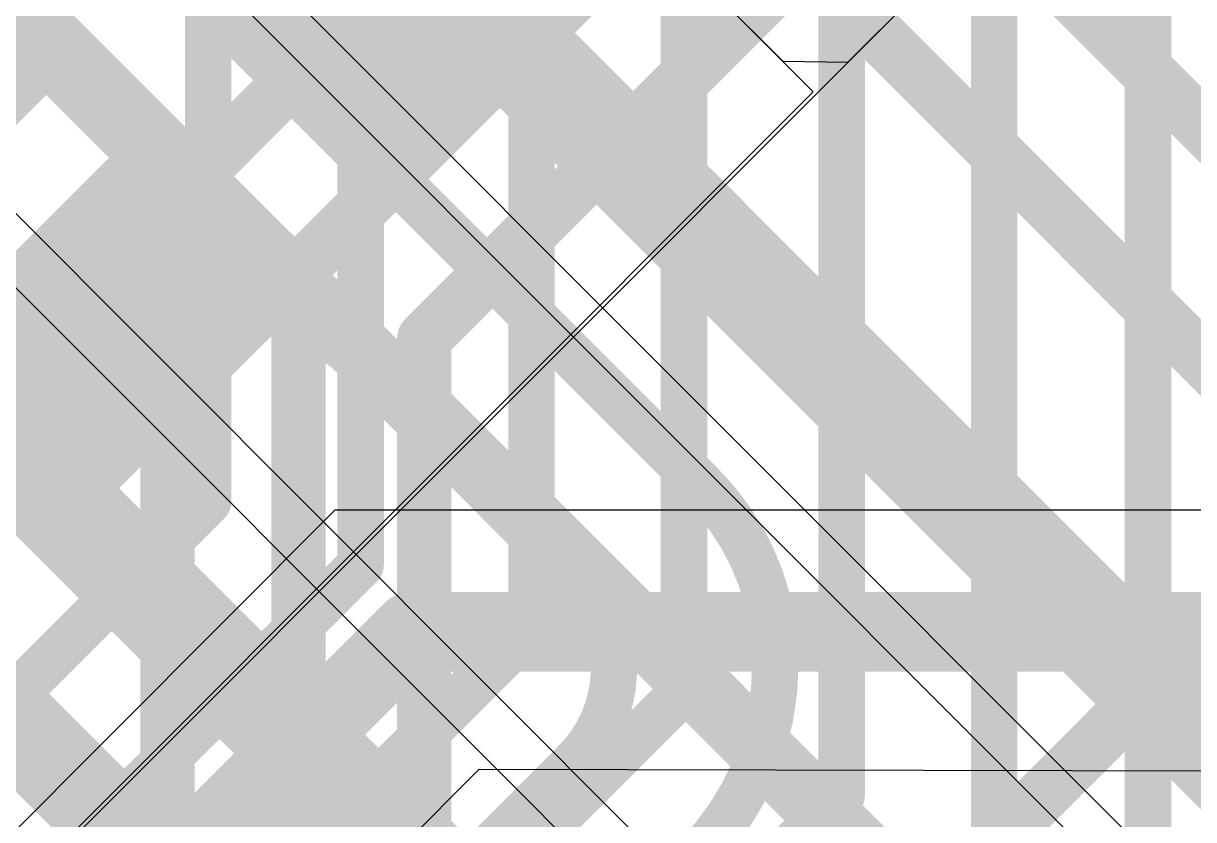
# Model space of a CAD drawing. Header units: inches. Extents: x -6 to 283, y -12 to 154.
# Drawn here: x 45.938 to 48.179, y 11.509 to 13.033 of the extents above; entities that cross this region are included whole.
import ezdxf

# ---------------------------------------------------------------- set-up
doc = ezdxf.new("R2010")
doc.units = ezdxf.units.IN
for name, color, linetype in [('Bottom Layer', 5, 'Continuous'), ('PWR-1', 156, 'Continuous'), ('PWR-2', 130, 'Continuous'), ('Signal L1', 76, 'Continuous'), ('Signal L2', 6, 'Continuous'), ('Top Layer', 1, 'Continuous'), ('Top Overlay', 2, 'Continuous'), ('Top Paste', 8, 'Continuous'), ('Top Solder', 216, 'Continuous')]:
    doc.layers.add(name, color=color, linetype=linetype)

# ---------------------------------------------------------------- blocks, each defined once
blk = doc.blocks.new('BGA_565_15_5_14_4__57')
at = {"layer": 'Top Solder'}
h = blk.add_hatch(color=216, dxfattribs=at)
edge = h.paths.add_edge_path()
edge.add_arc((1.79999894, -6.800001640000001), 0.17499838, 0, 360)
blk = doc.blocks.new('R___0201_119')
at = {"layer": 'Top Layer'}
for points in [[(-0.40999791, 0.18499963), (-0.13999845, 0.18499963), (-0.13999845, -0.18499963), (-0.40999791, -0.18499963)], [(0.14000099, 0.18499963), (0.41000045, 0.18499963), (0.41000045, -0.18499963), (0.14000099, -0.18499963)]]:
    blk.add_hatch(color=1, dxfattribs=at).paths.add_polyline_path(points)
at = {"layer": 'Top Paste'}
for points in [[(-0.40999791, 0.18499963), (-0.13999845, 0.18499963), (-0.13999845, -0.18499963), (-0.40999791, -0.18499963)], [(0.14000099, 0.18499963), (0.41000045, 0.18499963), (0.41000045, -0.18499963), (0.14000099, -0.18499963)]]:
    blk.add_hatch(color=8, dxfattribs=at).paths.add_polyline_path(points)
at = {"layer": 'Top Solder'}
for points in [[(-0.46499907, 0.24000079), (-0.08499729, 0.24000079), (-0.08499729, -0.24000079), (-0.46499907, -0.24000079)], [(0.08499983, 0.24000079), (0.46500161, 0.24000079), (0.46500161, -0.24000079), (0.08499983, -0.24000079)]]:
    blk.add_hatch(color=216, dxfattribs=at).paths.add_polyline_path(points)
at = {"layer": 'Top Overlay'}
for points in [[(-0.4826, 0.254, 0.127, 0.127, 0), (-0.4826, -0.254, 0.127, 0.127, 0)], [(0.4826, 0.254, 0.127, 0.127, 0), (-0.4826, 0.254, 0.127, 0.127, 0)], [(0.4826, 0.254, 0.127, 0.127, 0), (0.4826, -0.254, 0.127, 0.127, 0)], [(0.4826, -0.254, 0.127, 0.127, 0), (-0.4826, -0.254, 0.127, 0.127, 0)]]:
    blk.add_lwpolyline(points, format="xyseb", dxfattribs=at)
for points in [[(-0.51435, 0.254, 0.0635, 0.0635, 1), (-0.4508499999999999, 0.254, 0.0635, 0.0635, 1)], [(-0.51435, 0.254, 0.0635, 0.0635, 1), (-0.4508499999999999, 0.254, 0.0635, 0.0635, 1)], [(0.4508499999999999, 0.254, 0.0635, 0.0635, 1), (0.51435, 0.254, 0.0635, 0.0635, 1)], [(0.4508499999999999, 0.254, 0.0635, 0.0635, 1), (0.51435, 0.254, 0.0635, 0.0635, 1)], [(-0.51435, -0.254, 0.0635, 0.0635, 1), (-0.4508499999999999, -0.254, 0.0635, 0.0635, 1)], [(-0.51435, -0.254, 0.0635, 0.0635, 1), (-0.4508499999999999, -0.254, 0.0635, 0.0635, 1)], [(0.4508499999999999, -0.254, 0.0635, 0.0635, 1), (0.51435, -0.254, 0.0635, 0.0635, 1)], [(0.4508499999999999, -0.254, 0.0635, 0.0635, 1), (0.51435, -0.254, 0.0635, 0.0635, 1)]]:
    blk.add_lwpolyline(points, format="xyseb", close=True, dxfattribs=at)
blk = doc.blocks.new('R___0201_120')
at = {"layer": 'Top Layer'}
for points in [[(-0.40999791, 0.18499963), (-0.13999845, 0.18499963), (-0.13999845, -0.18499963), (-0.40999791, -0.18499963)], [(0.14000099, 0.18499963), (0.41000045, 0.18499963), (0.41000045, -0.18499963), (0.14000099, -0.18499963)]]:
    blk.add_hatch(color=1, dxfattribs=at).paths.add_polyline_path(points)
at = {"layer": 'Top Paste'}
for points in [[(-0.40999791, 0.18499963), (-0.13999845, 0.18499963), (-0.13999845, -0.18499963), (-0.40999791, -0.18499963)], [(0.14000099, 0.18499963), (0.41000045, 0.18499963), (0.41000045, -0.18499963), (0.14000099, -0.18499963)]]:
    blk.add_hatch(color=8, dxfattribs=at).paths.add_polyline_path(points)
at = {"layer": 'Top Solder'}
for points in [[(-0.46499907, 0.24000079), (-0.08499729, 0.24000079), (-0.08499729, -0.24000079), (-0.46499907, -0.24000079)], [(0.08499983, 0.24000079), (0.46500161, 0.24000079), (0.46500161, -0.24000079), (0.08499983, -0.24000079)]]:
    blk.add_hatch(color=216, dxfattribs=at).paths.add_polyline_path(points)
at = {"layer": 'Top Overlay'}
for points in [[(0.4826, 0.254, 0.127, 0.127, 0), (-0.4826, 0.254, 0.127, 0.127, 0)], [(-0.4826, 0.254, 0.127, 0.127, 0), (-0.4826, -0.254, 0.127, 0.127, 0)], [(0.4826, 0.254, 0.127, 0.127, 0), (0.4826, -0.254, 0.127, 0.127, 0)], [(0.4826, -0.254, 0.127, 0.127, 0), (-0.4826, -0.254, 0.127, 0.127, 0)]]:
    blk.add_lwpolyline(points, format="xyseb", dxfattribs=at)
for points in [[(-0.51435, 0.254, 0.0635, 0.0635, 1), (-0.4508499999999999, 0.254, 0.0635, 0.0635, 1)], [(-0.51435, 0.254, 0.0635, 0.0635, 1), (-0.4508499999999999, 0.254, 0.0635, 0.0635, 1)], [(0.4508499999999999, 0.254, 0.0635, 0.0635, 1), (0.51435, 0.254, 0.0635, 0.0635, 1)], [(0.4508499999999999, 0.254, 0.0635, 0.0635, 1), (0.51435, 0.254, 0.0635, 0.0635, 1)], [(-0.51435, -0.254, 0.0635, 0.0635, 1), (-0.4508499999999999, -0.254, 0.0635, 0.0635, 1)], [(-0.51435, -0.254, 0.0635, 0.0635, 1), (-0.4508499999999999, -0.254, 0.0635, 0.0635, 1)], [(0.4508499999999999, -0.254, 0.0635, 0.0635, 1), (0.51435, -0.254, 0.0635, 0.0635, 1)], [(0.4508499999999999, -0.254, 0.0635, 0.0635, 1), (0.51435, -0.254, 0.0635, 0.0635, 1)]]:
    blk.add_lwpolyline(points, format="xyseb", close=True, dxfattribs=at)
blk = doc.blocks.new('R___0201_124')
at = {"layer": 'Top Layer'}
for points in [[(-0.40999791, 0.18499963), (-0.13999845, 0.18499963), (-0.13999845, -0.18499963), (-0.40999791, -0.18499963)], [(0.14000099, 0.18499963), (0.41000045, 0.18499963), (0.41000045, -0.18499963), (0.14000099, -0.18499963)]]:
    blk.add_hatch(color=1, dxfattribs=at).paths.add_polyline_path(points)
at = {"layer": 'Top Paste'}
for points in [[(-0.40999791, 0.18499963), (-0.13999845, 0.18499963), (-0.13999845, -0.18499963), (-0.40999791, -0.18499963)], [(0.14000099, 0.18499963), (0.41000045, 0.18499963), (0.41000045, -0.18499963), (0.14000099, -0.18499963)]]:
    blk.add_hatch(color=8, dxfattribs=at).paths.add_polyline_path(points)
at = {"layer": 'Top Solder'}
for points in [[(-0.46499907, 0.24000079), (-0.08499729, 0.24000079), (-0.08499729, -0.24000079), (-0.46499907, -0.24000079)], [(0.08499983, 0.24000079), (0.46500161, 0.24000079), (0.46500161, -0.24000079), (0.08499983, -0.24000079)]]:
    blk.add_hatch(color=216, dxfattribs=at).paths.add_polyline_path(points)
at = {"layer": 'Top Overlay'}
for points in [[(0.4826, 0.254, 0.127, 0.127, 0), (-0.4826, 0.254, 0.127, 0.127, 0)], [(-0.4826, 0.254, 0.127, 0.127, 0), (-0.4826, -0.254, 0.127, 0.127, 0)], [(0.4826, 0.254, 0.127, 0.127, 0), (0.4826, -0.254, 0.127, 0.127, 0)], [(0.4826, -0.254, 0.127, 0.127, 0), (-0.4826, -0.254, 0.127, 0.127, 0)]]:
    blk.add_lwpolyline(points, format="xyseb", dxfattribs=at)
for points in [[(-0.51435, 0.254, 0.0635, 0.0635, 1), (-0.4508499999999999, 0.254, 0.0635, 0.0635, 1)], [(-0.51435, 0.254, 0.0635, 0.0635, 1), (-0.4508499999999999, 0.254, 0.0635, 0.0635, 1)], [(0.4508499999999999, 0.254, 0.0635, 0.0635, 1), (0.51435, 0.254, 0.0635, 0.0635, 1)], [(0.4508499999999999, 0.254, 0.0635, 0.0635, 1), (0.51435, 0.254, 0.0635, 0.0635, 1)], [(-0.51435, -0.254, 0.0635, 0.0635, 1), (-0.4508499999999999, -0.254, 0.0635, 0.0635, 1)], [(-0.51435, -0.254, 0.0635, 0.0635, 1), (-0.4508499999999999, -0.254, 0.0635, 0.0635, 1)], [(0.4508499999999999, -0.254, 0.0635, 0.0635, 1), (0.51435, -0.254, 0.0635, 0.0635, 1)], [(0.4508499999999999, -0.254, 0.0635, 0.0635, 1), (0.51435, -0.254, 0.0635, 0.0635, 1)]]:
    blk.add_lwpolyline(points, format="xyseb", close=True, dxfattribs=at)

msp = doc.modelspace()

# ---------------------------------------------------------------- linework, layer by layer
at = {"layer": 'Bottom Layer'}
for p, q in [((46.35434722, 13.1808601), (49.20104714, 10.33416018)), ((46.87842796, 11.5710462), (45.4322688, 13.01720028)), ((46.87843812, 11.57103096), (46.87842796, 11.5710462)), ((47.44174916, 11.00772246), (46.87843812, 11.57103096))]:
    msp.add_line(p, q, dxfattribs=at)
for points in [[(46.25975254, 14.77124046, 0.10414, 0.10414, 0), (49.13383366, 11.89715934, 0.10414, 0.10414, 0)], [(46.0171927, 14.56873134, 0.10414, 0.10414, 0), (48.46049997999999, 12.12542406, 0.10414, 0.10414, 0)], [(46.51915766, 13.34567054, 0.2032, 0.2032, 0), (50.10610756, 9.758723179999999, 0.2032, 0.2032, 0)], [(45.26745836, 12.85238984, 0.2032, 0.2032, 0), (46.71361752, 11.40623322, 0.2032, 0.2032, 0)], [(45.06731652, 12.54371634, 0.1778, 0.1778, 0), (47.65014092, 9.96089956, 0.1778, 0.1778, 0)]]:
    msp.add_lwpolyline(points, format="xyseb", dxfattribs=at)
at = {"layer": 'PWR-1'}
for p, q in [((46.53433416, 12.10060318), (45.25226408, 10.81853056)), ((51.12078168, 12.10060318), (46.53433416, 12.10060318)), ((45.7016231, 10.49589214), (46.81074966, 11.6050187)), ((46.81074966, 11.6050187), (50.94858491999999, 11.59596614))]:
    msp.add_line(p, q, dxfattribs=at)
for points in [[(45.42145094, 10.60789598, 0.1524, 0.1524, 0), (46.68139508, 11.86784012, 0.1524, 0.1524, 0)], [(46.68139508, 11.86784012, 0.1524, 0.1524, 0), (51.41745876, 11.86784012, 0.1524, 0.1524, 0)]]:
    msp.add_lwpolyline(points, format="xyseb", dxfattribs=at)
msp.add_lwpolyline([(46.64329508, 11.86784012, 0.0762, 0.0762, 1), (46.71949507999999, 11.86784012, 0.0762, 0.0762, 1)], format="xyseb", close=True, dxfattribs=at)
msp.add_lwpolyline([(46.64329508, 11.86784012, 0.0762, 0.0762, 1), (46.71949507999999, 11.86784012, 0.0762, 0.0762, 1)], format="xyseb", close=True, dxfattribs=at)
at = {"layer": 'PWR-2'}
for p, q in [((48.69309032, 10.73058814), (43.31289026, 16.1107882)), ((44.76344616, 13.82719612), (49.19578679999999, 9.39483262))]:
    msp.add_line(p, q, dxfattribs=at)
msp.add_lwpolyline([(44.89080176, 14.10089382, 0.127, 0.127, 0), (48.09268258, 10.899013, 0.127, 0.127, 0)], format="xyseb", dxfattribs=at)
at = {"layer": 'Signal L1'}
for points in [[(46.29147206, 12.11689982, 0.08889999999999999, 0.08889999999999999, 0), (46.29147206, 15.52443682, 0.08889999999999999, 0.08889999999999999, 0)], [(46.58357206, 11.99590946, 0.08889999999999999, 0.08889999999999999, 0), (46.58357206, 15.46752558, 0.08889999999999999, 0.08889999999999999, 0)], [(46.91080534, 11.8765447, 0.08889999999999999, 0.08889999999999999, 0), (46.91080534, 14.90184218, 0.08889999999999999, 0.08889999999999999, 0)], [(47.20290534, 11.75555434, 0.08889999999999999, 0.08889999999999999, 0), (47.20290534, 14.78085182, 0.08889999999999999, 0.08889999999999999, 0)], [(47.50479958, 11.55393422, 0.08889999999999999, 0.08889999999999999, 0), (47.50479958, 14.45203866, 0.08889999999999999, 0.08889999999999999, 0)], [(47.79689957999999, 11.43294386, 0.08889999999999999, 0.08889999999999999, 0), (47.79689957999999, 14.29699198, 0.08889999999999999, 0.08889999999999999, 0)], [(48.09160054, 11.34173754, 0.08889999999999999, 0.08889999999999999, 0), (48.09160054, 13.53708494, 0.08889999999999999, 0.08889999999999999, 0)], [(43.64464982, 9.47007758, 0.08889999999999999, 0.08889999999999999, 0), (46.29147206, 12.11689982, 0.08889999999999999, 0.08889999999999999, 0)], [(43.76564018, 9.177977579999999, 0.08889999999999999, 0.08889999999999999, 0), (46.58357206, 11.99590946, 0.08889999999999999, 0.08889999999999999, 0)], [(43.24589268, 8.21163204, 0.08889999999999999, 0.08889999999999999, 0), (46.91080534, 11.8765447, 0.08889999999999999, 0.08889999999999999, 0)], [(43.42248872, 7.975137719999999, 0.08889999999999999, 0.08889999999999999, 0), (47.20290534, 11.75555434, 0.08889999999999999, 0.08889999999999999, 0)], [(43.0947703, 7.14390494, 0.08889999999999999, 0.08889999999999999, 0), (47.50479958, 11.55393422, 0.08889999999999999, 0.08889999999999999, 0)]]:
    msp.add_lwpolyline(points, format="xyseb", dxfattribs=at)
for points in [[(46.26924706, 12.11689982, 0.04445, 0.04445, 1), (46.31369706, 12.11689982, 0.04445, 0.04445, 1)], [(46.26924706, 12.11689982, 0.04445, 0.04445, 1), (46.31369706, 12.11689982, 0.04445, 0.04445, 1)], [(46.56134706, 11.99590946, 0.04445, 0.04445, 1), (46.60579706, 11.99590946, 0.04445, 0.04445, 1)], [(46.56134706, 11.99590946, 0.04445, 0.04445, 1), (46.60579706, 11.99590946, 0.04445, 0.04445, 1)], [(46.88858034, 11.8765447, 0.04445, 0.04445, 1), (46.93303033999999, 11.8765447, 0.04445, 0.04445, 1)], [(46.88858034, 11.8765447, 0.04445, 0.04445, 1), (46.93303033999999, 11.8765447, 0.04445, 0.04445, 1)], [(47.18068034, 11.75555434, 0.04445, 0.04445, 1), (47.22513034, 11.75555434, 0.04445, 0.04445, 1)], [(47.18068034, 11.75555434, 0.04445, 0.04445, 1), (47.22513034, 11.75555434, 0.04445, 0.04445, 1)], [(47.48257458, 11.55393422, 0.04445, 0.04445, 1), (47.52702458, 11.55393422, 0.04445, 0.04445, 1)], [(47.48257458, 11.55393422, 0.04445, 0.04445, 1), (47.52702458, 11.55393422, 0.04445, 0.04445, 1)]]:
    msp.add_lwpolyline(points, format="xyseb", close=True, dxfattribs=at)
at = {"layer": 'Signal L2'}
for points in [[(46.21344326, 12.68585982, 0.10414, 0.10414, 0), (47.56549542, 14.03791198, 0.10414, 0.10414, 0)], [(46.46470006, 12.55872012, 0.10414, 0.10414, 0), (47.61755272, 13.71157278, 0.10414, 0.10414, 0)], [(46.7054311, 12.42942142, 0.10414, 0.10414, 0), (47.59231019999999, 13.31630052, 0.10414, 0.10414, 0)], [(46.21344326, 10.2316915, 0.10414, 0.10414, 0), (46.21344326, 12.68585982, 0.10414, 0.10414, 0)], [(46.46470006, 10.15002542, 0.10414, 0.10414, 0), (46.46470006, 12.55872012, 0.10414, 0.10414, 0)], [(46.7054311, 10.05385086, 0.10414, 0.10414, 0), (46.7054311, 12.42942142, 0.10414, 0.10414, 0)], [(47.50872134, 11.17364542, 0.10414, 0.10414, 0), (48.46049997999999, 12.12542406, 0.10414, 0.10414, 0)]]:
    msp.add_lwpolyline(points, format="xyseb", dxfattribs=at)
for points in [[(46.18740826, 12.68585982, 0.05207, 0.05207, 1), (46.23947825999999, 12.68585982, 0.05207, 0.05207, 1)], [(46.18740826, 12.68585982, 0.05207, 0.05207, 1), (46.23947825999999, 12.68585982, 0.05207, 0.05207, 1)], [(46.43866506, 12.55872012, 0.05207, 0.05207, 1), (46.49073506, 12.55872012, 0.05207, 0.05207, 1)], [(46.43866506, 12.55872012, 0.05207, 0.05207, 1), (46.49073506, 12.55872012, 0.05207, 0.05207, 1)], [(46.6793961, 12.42942142, 0.05207, 0.05207, 1), (46.7314661, 12.42942142, 0.05207, 0.05207, 1)], [(46.6793961, 12.42942142, 0.05207, 0.05207, 1), (46.7314661, 12.42942142, 0.05207, 0.05207, 1)]]:
    msp.add_lwpolyline(points, format="xyseb", close=True, dxfattribs=at)
at = {"layer": 'Top Layer'}
for p, q in [((42.64072752, 8.08197012), (53.4483945, 18.8896371)), ((47.45038008, 12.9016379), (46.09576251999999, 14.256258)), ((47.39252396, 12.95949402), (46.09576251999999, 14.256258)), ((48.55205935999999, 13.99330196), (47.51617624, 12.95741884)), ((47.51617624, 12.95741884), (47.39252396, 12.95949402)), ((42.38055024, 7.831805520000001), (47.45038008, 12.9016379))]:
    msp.add_line(p, q, dxfattribs=at)
for points in [[(46.63008454, 12.92163024, 0.08889999999999999, 0.08889999999999999, 0), (46.67274638, 13.07774118, 0.08889999999999999, 0.08889999999999999, 0)], [(46.630082, 12.90701762, 0.08889999999999999, 0.08889999999999999, 0), (46.63738958, 12.9143252, 0.08889999999999999, 0.08889999999999999, 0)], [(46.63008454, 12.92163024, 0.08889999999999999, 0.08889999999999999, 0), (46.63738958, 12.9143252, 0.08889999999999999, 0.08889999999999999, 0)], [(46.630082, 12.8166876, 0.08889999999999999, 0.08889999999999999, 0), (46.630082, 12.90701762, 0.08889999999999999, 0.08889999999999999, 0)], [(46.67360744, 12.71191768, 0.08889999999999999, 0.08889999999999999, -0.1983629210646562), (46.630082, 12.8166876, 0.08889999999999999, 0.08889999999999999, 0)], [(46.67360744, 12.71191768, 0.08889999999999999, 0.08889999999999999, 0), (46.74167181999999, 12.6438533, 0.08889999999999999, 0.08889999999999999, 0)], [(46.74167181999999, 12.6438533, 0.08889999999999999, 0.08889999999999999, 0), (46.74167689999999, 12.6438533, 0.08889999999999999, 0.08889999999999999, 0)], [(46.74167689999999, 12.6438533, 0.08889999999999999, 0.08889999999999999, 0), (47.23706833999999, 12.14846186, 0.08889999999999999, 0.08889999999999999, 0)], [(46.10124638, 12.50624118, 0.08889999999999999, 0.08889999999999999, 0), (46.25745384, 12.53438692, 0.08889999999999999, 0.08889999999999999, 0)], [(46.25745384, 12.53438946, 0.08889999999999999, 0.08889999999999999, -0.1614803841726944), (46.61311988, 12.35930726, 0.08889999999999999, 0.08889999999999999, 0)], [(46.61311988, 12.35930472, 0.08889999999999999, 0.08889999999999999, 0), (46.61312242, 12.35930472, 0.08889999999999999, 0.08889999999999999, 0)], [(46.61312242, 12.35930472, 0.08889999999999999, 0.08889999999999999, 0), (46.62107516, 12.35135198, 0.08889999999999999, 0.08889999999999999, 0)], [(46.62107516, 12.35135198, 0.08889999999999999, 0.08889999999999999, 0), (46.62108532, 12.35135198, 0.08889999999999999, 0.08889999999999999, 0)], [(46.62108532, 12.35135198, 0.08889999999999999, 0.08889999999999999, 0), (46.92001284, 12.05242446, 0.08889999999999999, 0.08889999999999999, 0)], [(47.23706833999999, 12.14845932, 0.08889999999999999, 0.08889999999999999, 0), (47.23706833999999, 12.14846186, 0.08889999999999999, 0.08889999999999999, 0)], [(47.23706833999999, 12.14845932, 0.08889999999999999, 0.08889999999999999, -0.1992461894982026), (47.37806374, 11.8074567, 0.08889999999999999, 0.08889999999999999, 0)], [(46.92001284, 12.052427, 0.08889999999999999, 0.08889999999999999, 0), (46.99442214, 11.9780177, 0.08889999999999999, 0.08889999999999999, 0)], [(46.9944196, 11.97801262, 0.08889999999999999, 0.08889999999999999, -0.3336933190231004), (47.03735068, 11.67600916, 0.08889999999999999, 0.08889999999999999, 0)], [(46.99442214, 11.97801516, 0.08889999999999999, 0.08889999999999999, 0), (46.99442214, 11.9780177, 0.08889999999999999, 0.08889999999999999, 0)], [(47.37806628, 11.80745416, 0.08889999999999999, 0.08889999999999999, -0.1989022149649479), (47.2230069, 11.43433578, 0.08889999999999999, 0.08889999999999999, 0)], [(47.03212843999999, 11.6669566, 0.08889999999999999, 0.08889999999999999, -0.04435325390111759), (47.0055321, 11.63069302, 0.08889999999999999, 0.08889999999999999, 0)], [(47.03735321999999, 11.6760117, 0.08889999999999999, 0.08889999999999999, -0.01029150421069966), (47.03212843999999, 11.6669566, 0.08889999999999999, 0.08889999999999999, 0)], [(46.83526827999999, 11.45968752, 0.08889999999999999, 0.08889999999999999, 0), (46.99441452, 11.61883376, 0.08889999999999999, 0.08889999999999999, 0)], [(46.99441452, 11.6188363, 0.08889999999999999, 0.08889999999999999, 0), (47.0055321, 11.63069302, 0.08889999999999999, 0.08889999999999999, 0)], [(46.99441452, 11.61883376, 0.08889999999999999, 0.08889999999999999, 0), (46.99441452, 11.6188363, 0.08889999999999999, 0.08889999999999999, 0)], [(46.39864736, 11.55505436, 0.08889999999999999, 0.08889999999999999, -0.4142135623730951), (46.5692744, 11.55505436, 0.08889999999999999, 0.08889999999999999, 0)], [(46.39864736, 11.38442732, 0.08889999999999999, 0.08889999999999999, -0.4142222825744091), (46.3986499, 11.5550569, 0.08889999999999999, 0.08889999999999999, 0)], [(46.39864736, 11.55505436, 0.08889999999999999, 0.08889999999999999, 0), (46.3986499, 11.5550569, 0.08889999999999999, 0.08889999999999999, 0)], [(46.56927186, 11.55505182, 0.08889999999999999, 0.08889999999999999, 0), (46.66464123999999, 11.45968752, 0.08889999999999999, 0.08889999999999999, 0)]]:
    msp.add_lwpolyline(points, format="xyseb", dxfattribs=at)
for points in [[(46.60785953999999, 12.92163024, 0.04445, 0.04445, 1), (46.65230954, 12.92163024, 0.04445, 0.04445, 1)], [(46.60785953999999, 12.92163024, 0.04445, 0.04445, 1), (46.65230954, 12.92163024, 0.04445, 0.04445, 1)], [(46.61516458, 12.9143252, 0.04445, 0.04445, 1), (46.65961458, 12.9143252, 0.04445, 0.04445, 1)], [(46.61516458, 12.9143252, 0.04445, 0.04445, 1), (46.65961458, 12.9143252, 0.04445, 0.04445, 1)], [(46.607857, 12.90701762, 0.04445, 0.04445, 1), (46.652307, 12.90701762, 0.04445, 0.04445, 1)], [(46.607857, 12.90701762, 0.04445, 0.04445, 1), (46.652307, 12.90701762, 0.04445, 0.04445, 1)], [(46.607857, 12.8166876, 0.04445, 0.04445, 1), (46.652307, 12.8166876, 0.04445, 0.04445, 1)], [(46.607857, 12.8166876, 0.04445, 0.04445, 1), (46.652307, 12.8166876, 0.04445, 0.04445, 1)], [(46.65138244, 12.71191768, 0.04445, 0.04445, 1), (46.69583244, 12.71191768, 0.04445, 0.04445, 1)], [(46.65138244, 12.71191768, 0.04445, 0.04445, 1), (46.69583244, 12.71191768, 0.04445, 0.04445, 1)], [(46.71944681999999, 12.6438533, 0.04445, 0.04445, 1), (46.76389682, 12.6438533, 0.04445, 0.04445, 1)], [(46.71944681999999, 12.6438533, 0.04445, 0.04445, 1), (46.76389682, 12.6438533, 0.04445, 0.04445, 1)], [(46.7194519, 12.6438533, 0.04445, 0.04445, 1), (46.76390189999999, 12.6438533, 0.04445, 0.04445, 1)], [(46.7194519, 12.6438533, 0.04445, 0.04445, 1), (46.76390189999999, 12.6438533, 0.04445, 0.04445, 1)], [(46.23522884, 12.53438946, 0.04445, 0.04445, 1), (46.27967884, 12.53438946, 0.04445, 0.04445, 1)], [(46.23522884, 12.53438692, 0.04445, 0.04445, 1), (46.27967884, 12.53438692, 0.04445, 0.04445, 1)], [(46.07902138, 12.50624118, 0.04445, 0.04445, 1), (46.12347138, 12.50624118, 0.04445, 0.04445, 1)], [(46.59089487999999, 12.35930726, 0.04445, 0.04445, 1), (46.63534488, 12.35930726, 0.04445, 0.04445, 1)], [(46.59089487999999, 12.35930472, 0.04445, 0.04445, 1), (46.63534488, 12.35930472, 0.04445, 0.04445, 1)], [(46.59089742, 12.35930472, 0.04445, 0.04445, 1), (46.63534742, 12.35930472, 0.04445, 0.04445, 1)], [(46.59089742, 12.35930472, 0.04445, 0.04445, 1), (46.63534742, 12.35930472, 0.04445, 0.04445, 1)], [(46.59885016, 12.35135198, 0.04445, 0.04445, 1), (46.64330016, 12.35135198, 0.04445, 0.04445, 1)], [(46.59885016, 12.35135198, 0.04445, 0.04445, 1), (46.64330016, 12.35135198, 0.04445, 0.04445, 1)], [(46.59886032, 12.35135198, 0.04445, 0.04445, 1), (46.64331032, 12.35135198, 0.04445, 0.04445, 1)], [(46.59886032, 12.35135198, 0.04445, 0.04445, 1), (46.64331032, 12.35135198, 0.04445, 0.04445, 1)], [(47.21484333999999, 12.14846186, 0.04445, 0.04445, 1), (47.25929333999999, 12.14846186, 0.04445, 0.04445, 1)], [(47.21484333999999, 12.14846186, 0.04445, 0.04445, 1), (47.25929333999999, 12.14846186, 0.04445, 0.04445, 1)], [(47.21484333999999, 12.14845932, 0.04445, 0.04445, 1), (47.25929333999999, 12.14845932, 0.04445, 0.04445, 1)], [(47.21484333999999, 12.14845932, 0.04445, 0.04445, 1), (47.25929333999999, 12.14845932, 0.04445, 0.04445, 1)], [(46.89778784, 12.052427, 0.04445, 0.04445, 1), (46.94223784, 12.052427, 0.04445, 0.04445, 1)], [(46.89778784, 12.05242446, 0.04445, 0.04445, 1), (46.94223784, 12.05242446, 0.04445, 0.04445, 1)], [(46.97219459999999, 11.97801262, 0.04445, 0.04445, 1), (47.0166446, 11.97801262, 0.04445, 0.04445, 1)], [(46.97219714, 11.9780177, 0.04445, 0.04445, 1), (47.01664714, 11.9780177, 0.04445, 0.04445, 1)], [(46.97219714, 11.9780177, 0.04445, 0.04445, 1), (47.01664714, 11.9780177, 0.04445, 0.04445, 1)], [(46.97219714, 11.97801516, 0.04445, 0.04445, 1), (47.01664714, 11.97801516, 0.04445, 0.04445, 1)], [(47.35583874, 11.8074567, 0.04445, 0.04445, 1), (47.40028874, 11.8074567, 0.04445, 0.04445, 1)], [(47.35584127999999, 11.80745416, 0.04445, 0.04445, 1), (47.40029128, 11.80745416, 0.04445, 0.04445, 1)], [(47.00990344, 11.6669566, 0.04445, 0.04445, 1), (47.05435343999999, 11.6669566, 0.04445, 0.04445, 1)], [(47.00990344, 11.6669566, 0.04445, 0.04445, 1), (47.05435343999999, 11.6669566, 0.04445, 0.04445, 1)], [(47.01512568, 11.67600916, 0.04445, 0.04445, 1), (47.05957567999999, 11.67600916, 0.04445, 0.04445, 1)], [(47.01512821999999, 11.6760117, 0.04445, 0.04445, 1), (47.05957822, 11.6760117, 0.04445, 0.04445, 1)], [(46.97218951999999, 11.6188363, 0.04445, 0.04445, 1), (47.01663952, 11.6188363, 0.04445, 0.04445, 1)], [(46.97218951999999, 11.6188363, 0.04445, 0.04445, 1), (47.01663952, 11.6188363, 0.04445, 0.04445, 1)], [(46.97218951999999, 11.61883376, 0.04445, 0.04445, 1), (47.01663952, 11.61883376, 0.04445, 0.04445, 1)], [(46.97218951999999, 11.61883376, 0.04445, 0.04445, 1), (47.01663952, 11.61883376, 0.04445, 0.04445, 1)], [(46.9833071, 11.63069302, 0.04445, 0.04445, 1), (47.0277571, 11.63069302, 0.04445, 0.04445, 1)], [(46.9833071, 11.63069302, 0.04445, 0.04445, 1), (47.0277571, 11.63069302, 0.04445, 0.04445, 1)], [(46.37642235999999, 11.55505436, 0.04445, 0.04445, 1), (46.42087236, 11.55505436, 0.04445, 0.04445, 1)], [(46.37642235999999, 11.55505436, 0.04445, 0.04445, 1), (46.42087236, 11.55505436, 0.04445, 0.04445, 1)], [(46.3764249, 11.5550569, 0.04445, 0.04445, 1), (46.4208749, 11.5550569, 0.04445, 0.04445, 1)], [(46.3764249, 11.5550569, 0.04445, 0.04445, 1), (46.4208749, 11.5550569, 0.04445, 0.04445, 1)], [(46.54704686, 11.55505182, 0.04445, 0.04445, 1), (46.59149686, 11.55505182, 0.04445, 0.04445, 1)], [(46.5470494, 11.55505436, 0.04445, 0.04445, 1), (46.5914994, 11.55505436, 0.04445, 0.04445, 1)]]:
    msp.add_lwpolyline(points, format="xyseb", close=True, dxfattribs=at)

# ---------------------------------------------------------------- block references
for name, p, rotation in [('BGA_565_15_5_14_4__57', (54.40792014, 8.2759296), 225), ('R___0201_119', (46.47829414, 13.27219342), 135), ('R___0201_120', (45.90679414, 12.70069342), 135), ('R___0201_124', (45.33529413999999, 12.12919342), 135)]:
    msp.add_blockref(name, p, dxfattribs=dict(rotation=rotation))

doc.saveas('drawing.dxf')
